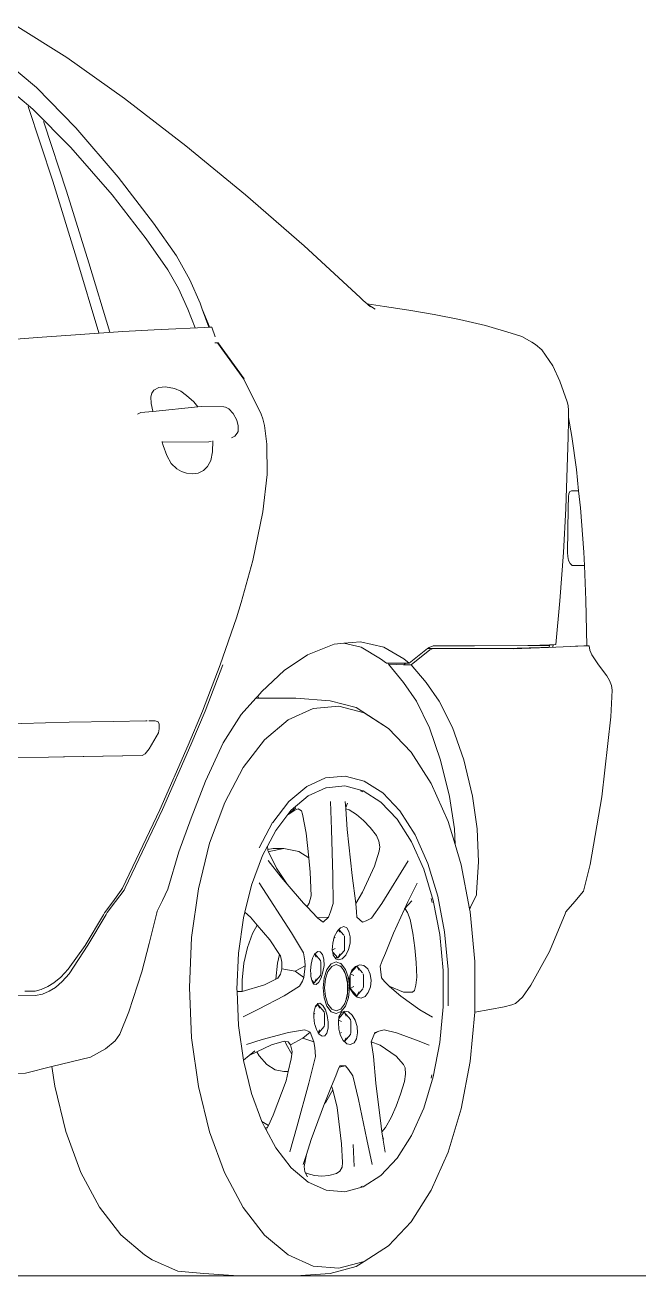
# Model space of a CAD drawing. Header units: inches. Extents: x 1944 to 3775, y -462 to 1299.
# Drawn here: x 3375.5 to 3403.1, y 1212.1 to 1268.3 of the extents above; entities that cross this region are included whole.
import ezdxf

# ---------------------------------------------------------------- set-up
doc = ezdxf.new("R2010")
doc.units = ezdxf.units.IN
doc.header["$MEASUREMENT"] = 0
doc.layers.add('CAR', color=173, linetype='Continuous', lineweight=13)

# ---------------------------------------------------------------- blocks, each defined once
blk = doc.blocks.new('A$C40BF4DA2')
at = {"layer": 'CAR'}
for p, q in [((7.714, 54.781), (10.038, 56.247)), ((5.116, 52.941), (7.714, 54.781)), ((10.54, 54.666), (9.08, 53.433)), ((9.234, 52.461), (10.586, 53.603)), ((2.36, 50.819), (5.116, 52.941)), ((9.08, 53.433), (7.303, 51.623)), ((7.528, 50.738), (9.234, 52.461)), ((8.338, 49.22), (9.447, 52.585)), ((8.734, 51.83), (7.724, 48.774)), ((8.759, 51.908), (8.734, 51.83)), ((7.303, 51.623), (5.397, 49.401)), ((-0.315, 48.617), (2.36, 50.819)), ((5.679, 48.607), (7.528, 50.738)), ((5.397, 49.401), (3.814, 47.336)), ((7.273, 45.766), (8.338, 49.22)), ((-2.954, 46.319), (-0.315, 48.617)), ((4.147, 46.629), (5.679, 48.607)), ((7.724, 48.774), (6.716, 45.561)), ((3.814, 47.336), (2.788, 45.876)), ((-5.481, 43.991), (-2.954, 46.319)), ((3.165, 45.237), (4.147, 46.629)), ((2.788, 45.876), (2.184, 44.793)), ((6.276, 42.399), (7.273, 45.766)), ((2.697, 44.397), (3.165, 45.237)), ((6.716, 45.561), (5.782, 42.433)), ((2.184, 44.793), (1.725, 43.735)), ((-5.611, 43.862), (-5.481, 43.991)), ((2.276, 43.473), (2.697, 44.397)), ((-7.666, 43.425), (-8.795, 43.235)), ((-6.573, 43.591), (-7.666, 43.425)), ((-5.79, 43.705), (-6.573, 43.591)), ((-6.155, 43.475), (-5.813, 43.684)), ((-5.813, 43.684), (-5.941, 43.572)), ((-5.79, 43.705), (-5.813, 43.684)), ((-5.611, 43.862), (-5.79, 43.705)), ((1.625, 43.465), (1.327, 42.66)), ((1.357, 42.831), (1.625, 43.465)), ((1.725, 43.735), (1.625, 43.465)), ((1.942, 42.631), (2.276, 43.473)), ((-9.946, 43.009), (-11.107, 42.734)), ((-8.795, 43.235), (-9.946, 43.009)), ((1.291, 42.66), (1.357, 42.831)), ((-12.741, 42.236), (-13.189, 41.993)), ((-12.264, 42.395), (-12.741, 42.236)), ((-11.107, 42.734), (-12.264, 42.395)), ((1.194, 42.662), (1.045, 42.232)), ((1.267, 42.662), (1.194, 42.662)), ((3.783, 42.54), (1.194, 42.662)), ((5.189, 42.467), (3.783, 42.54)), ((9.031, 42.198), (5.189, 42.467)), ((9.031, 42.198), (19.239, 41.401)), ((-13.645, 41.64), (-14.137, 40.92)), ((-13.645, 41.64), (-13.352, 41.879)), ((-13.189, 41.993), (-13.352, 41.879)), ((0.93, 41.972), (-0.259, 40.335)), ((0.942, 41.964), (-0.247, 40.326)), ((0.982, 41.964), (0.942, 41.964)), ((1.061, 41.964), (0.982, 41.964)), ((-14.137, 40.92), (-14.446, 40.231)), ((-14.446, 40.231), (-14.782, 39.306)), ((-0.247, 40.326), (-1.021, 38.756)), ((2.876, 39.91), (3.279, 39.979)), ((3.279, 39.979), (3.575, 39.947)), ((3.575, 39.947), (3.795, 39.827)), ((2.002, 39.3), (2.328, 39.592)), ((2.328, 39.592), (2.591, 39.777)), ((2.591, 39.777), (2.876, 39.91)), ((3.795, 39.827), (3.887, 39.689)), ((3.887, 39.689), (3.938, 39.522)), ((3.938, 39.522), (3.925, 39.224)), ((-14.826, 39.134), (-14.835, 38.917)), ((-14.835, 38.917), (-14.833, 38.605)), ((-14.826, 39.134), (-14.782, 39.306)), ((0.237, 38.786), (0.423, 38.993)), ((0.423, 38.993), (0.579, 39.062)), ((0.651, 39.076), (0.579, 39.062)), ((0.651, 39.076), (1.649, 39.096)), ((1.649, 39.096), (1.816, 39.079)), ((1.816, 39.079), (2.002, 39.3)), ((1.816, 39.079), (3.843, 38.876)), ((3.847, 38.888), (3.843, 38.876)), ((3.843, 38.876), (4.387, 38.821)), ((3.925, 39.224), (3.847, 38.888)), ((4.528, 38.754), (4.387, 38.821)), ((-14.833, 38.605), (-14.995, 37.746)), ((-14.833, 38.605), (-14.832, 38.443)), ((-14.832, 38.443), (-14.819, 37.725)), ((-1.103, 38.546), (-1.18, 38.234)), ((-1.021, 38.756), (-1.103, 38.546)), ((0.009, 38.224), (0.077, 38.473)), ((0.077, 38.473), (0.237, 38.786)), ((-14.995, 37.746), (-15.194, 36.265)), ((-14.819, 37.725), (-14.717, 34.509)), ((-1.18, 38.234), (-1.284, 37.4)), ((0.011, 37.972), (0.009, 38.224)), ((0.049, 37.901), (0.011, 37.972)), ((0.162, 37.762), (0.049, 37.901)), ((0.308, 37.692), (0.162, 37.762)), ((-1.284, 37.4), (-1.289, 36.035)), ((1.163, 37.06), (1.154, 37.556)), ((1.229, 37.525), (1.323, 37.511)), ((1.323, 37.511), (3.425, 37.489)), ((3.388, 37.339), (3.218, 36.884)), ((3.425, 37.489), (3.388, 37.339)), ((3.431, 37.515), (3.425, 37.489)), ((1.233, 36.673), (1.163, 37.06)), ((1.383, 36.391), (1.233, 36.673)), ((3.218, 36.884), (3.015, 36.536)), ((-15.194, 36.265), (-15.292, 35.307)), ((-1.289, 36.035), (-1.105, 34.36)), ((1.566, 36.217), (1.383, 36.391)), ((1.807, 36.1), (1.566, 36.217)), ((2.042, 36.065), (1.807, 36.1)), ((2.326, 36.103), (2.042, 36.065)), ((2.56, 36.165), (2.326, 36.103)), ((2.774, 36.294), (2.56, 36.165)), ((3.015, 36.536), (2.774, 36.294)), ((-15.292, 35.307), (-15.371, 34.534)), ((-15.219, 35.304), (-15.292, 35.307)), ((-14.974, 35.302), (-15.219, 35.304)), ((-14.905, 35.272), (-14.974, 35.302)), ((-14.86, 35.169), (-14.905, 35.272)), ((-14.839, 35.046), (-14.86, 35.169)), ((-14.827, 34.515), (-14.839, 35.046)), ((-15.371, 34.534), (-15.534, 32.551)), ((-14.801, 32.532), (-14.827, 34.515)), ((-14.717, 34.509), (-14.621, 32.526)), ((-1.105, 34.36), (-0.643, 32.171)), ((-15.534, 32.551), (-15.556, 31.946)), ((-14.91, 32.035), (-14.846, 32.175)), ((-14.846, 32.175), (-14.809, 32.35)), ((-14.809, 32.35), (-14.801, 32.532)), ((-14.621, 32.526), (-14.452, 30.359)), ((-0.643, 32.171), (-0.12, 30.283)), ((-15.556, 31.946), (-15.615, 30.384)), ((-15.556, 31.946), (-15.427, 31.943)), ((-15.427, 31.943), (-15.087, 31.94)), ((-15.087, 31.94), (-14.999, 31.95)), ((-14.999, 31.95), (-14.91, 32.035)), ((-15.659, 28.336), (-15.615, 30.384)), ((-14.452, 30.359), (-14.275, 28.387)), ((-0.12, 30.283), (0.088, 29.594)), ((0.088, 29.594), (0.817, 27.472)), ((-15.804, 28.13), (-15.888, 27.927)), ((-15.768, 28.334), (-15.804, 28.13)), ((-15.768, 28.334), (-15.659, 28.336)), ((-15.642, 28.325), (-15.768, 28.334)), ((-15.768, 28.334), (-15.607, 28.33)), ((-15.659, 28.334), (-15.659, 28.336)), ((-15.659, 28.334), (-15.607, 28.33)), ((-15.26, 28.313), (-15.642, 28.325)), ((-15.607, 28.33), (-15.532, 28.325)), ((-15.532, 28.325), (-15.151, 28.313)), ((-13.943, 28.263), (-15.26, 28.313)), ((-15.151, 28.313), (-14.923, 28.303)), ((-14.275, 28.387), (-14.147, 28.383)), ((-14.136, 28.277), (-14.147, 28.383)), ((-14.147, 28.383), (-13.982, 28.378)), ((-14.136, 28.274), (-14.136, 28.277)), ((-13.979, 28.351), (-13.982, 28.378)), ((-13.982, 28.378), (-13.122, 28.353)), ((-13.979, 28.351), (-13.823, 28.352)), ((-13.979, 28.347), (-13.979, 28.351)), ((-13.885, 28.347), (-13.979, 28.347)), ((-13.972, 28.273), (-13.979, 28.347)), ((-13.598, 28.26), (-13.972, 28.273)), ((-13.971, 28.271), (-13.972, 28.273)), ((-12.351, 28.204), (-13.943, 28.263)), ((-13.122, 28.353), (-13.885, 28.347)), ((-13.823, 28.352), (-13.348, 28.353)), ((-12, 28.207), (-13.598, 28.26)), ((-13.348, 28.353), (-13.306, 28.353)), ((-13.306, 28.353), (-13.122, 28.353)), ((-13.122, 28.353), (-13.013, 28.35)), ((-13.013, 28.35), (-10.608, 28.335)), ((-11.251, 28.211), (-12.351, 28.204)), ((-11.251, 28.211), (-12, 28.207)), ((-10.608, 28.215), (-11.251, 28.211)), ((-10.608, 28.335), (-8.759, 28.327)), ((-8.759, 28.207), (-10.608, 28.215)), ((-10.26, 28.215), (-10.608, 28.215)), ((-8.507, 28.211), (-10.26, 28.215)), ((-8.759, 28.327), (-8.57, 28.261)), ((-8.602, 28.157), (-8.759, 28.207)), ((-7.764, 27.477), (-8.602, 28.157)), ((-8.57, 28.261), (-8.507, 28.211)), ((-8.507, 28.211), (-7.67, 27.556)), ((-7.434, 27.75), (-6.534, 28.268)), ((-6.534, 28.268), (-5.487, 28.514)), ((-6.392, 27.754), (-5.513, 28.271)), ((-5.513, 28.271), (-4.741, 28.446)), ((-5.487, 28.514), (-4.741, 28.446)), ((-4.741, 28.446), (-4.309, 28.407)), ((-4.309, 28.407), (-3.108, 27.925)), ((-16.188, 27.477), (-15.888, 27.927)), ((-7.67, 27.556), (-7.434, 27.75)), ((-6.654, 27.555), (-6.392, 27.754)), ((-3.108, 27.925), (-2.056, 27.216)), ((-16.559, 26.982), (-16.188, 27.477)), ((-8.448, 26.678), (-7.764, 27.477)), ((-7.432, 27.485), (-7.764, 27.477)), ((-7.764, 27.477), (-7.419, 27.475)), ((-7.67, 27.556), (-7.517, 27.556)), ((-7.503, 27.545), (-7.517, 27.556)), ((-7.517, 27.556), (-7.491, 27.556)), ((-7.491, 27.556), (-7.503, 27.545)), ((-7.432, 27.485), (-7.503, 27.545)), ((-7.491, 27.556), (-6.654, 27.555)), ((-6.745, 27.504), (-7.432, 27.485)), ((-7.419, 27.475), (-7.424, 27.479)), ((-7.419, 26.686), (-6.745, 27.504)), ((-2.056, 27.216), (-1.05, 26.274)), ((1.487, 25.397), (0.695, 27.48)), ((0.817, 27.472), (1.609, 25.389)), ((-16.775, 26.553), (-16.807, 26.337)), ((-16.688, 26.767), (-16.775, 26.553)), ((-16.559, 26.982), (-16.688, 26.767)), ((-9.022, 25.842), (-8.448, 26.678)), ((-8.004, 25.848), (-7.419, 26.686)), ((-16.807, 26.337), (-16.74, 25.144)), ((-4.126, 25.859), (-2.58, 25.972)), ((-2.58, 25.972), (-0.923, 25.974)), ((-1.05, 26.274), (-0.87, 26.072)), ((-0.923, 25.974), (-0.87, 26.072)), ((-0.923, 25.974), (-0.783, 25.975)), ((-0.87, 26.072), (-0.783, 25.975)), ((-0.783, 25.975), (-0.13, 25.244)), ((-9.62, 24.659), (-9.022, 25.842)), ((-8.596, 24.651), (-8.004, 25.848)), ((-6.751, 24.62), (-5.655, 25.317)), ((-5.289, 25.552), (-6.406, 24.841)), ((-5.655, 25.317), (-4.513, 25.618)), ((-4.126, 25.859), (-5.289, 25.552)), ((-4.513, 25.618), (-3.362, 25.513)), ((-3.362, 25.513), (-2.238, 25.006)), ((2.132, 23.877), (1.487, 25.397)), ((1.609, 25.389), (2.254, 23.869)), ((-16.33, 21.539), (-16.74, 25.144)), ((-6.751, 24.62), (-6.406, 24.841)), ((-2.238, 25.006), (-1.179, 24.111)), ((-0.13, 25.244), (0.688, 23.974)), ((3.609, 24.919), (3.561, 24.808)), ((3.561, 24.808), (3.562, 24.604)), ((3.738, 24.956), (3.609, 24.919)), ((3.797, 24.958), (3.738, 24.956)), ((3.912, 24.958), (3.797, 24.958)), ((3.912, 24.958), (4.03, 24.958)), ((4.151, 24.958), (4.099, 24.959)), ((4.151, 24.958), (4.154, 24.958)), ((5.614, 24.935), (4.154, 24.958)), ((7.603, 24.903), (5.614, 24.935)), ((12.521, 24.765), (7.603, 24.903)), ((-10.136, 23.209), (-9.62, 24.659)), ((-9.088, 23.193), (-8.596, 24.651)), ((-7.766, 23.548), (-6.751, 24.62)), ((3.562, 24.604), (3.596, 24.427)), ((3.596, 24.427), (4.008, 23.699)), ((-1.179, 24.111), (-0.217, 22.86)), ((0.688, 23.974), (1.479, 22.252)), ((3.411, 20.966), (2.132, 23.877)), ((2.254, 23.869), (3.533, 20.957)), ((4.008, 23.699), (4.185, 23.47)), ((-10.528, 21.565), (-10.136, 23.209)), ((-9.485, 21.555), (-9.088, 23.193)), ((-8.666, 22.137), (-7.766, 23.548)), ((4.185, 23.47), (4.326, 23.402)), ((4.326, 23.402), (7.809, 23.348)), ((4.326, 23.402), (7.86, 23.346)), ((7.809, 23.348), (10.707, 23.288)), ((-0.217, 22.86), (0.616, 21.29)), ((-9.424, 20.431), (-8.666, 22.137)), ((-5.658, 22.248), (-6.488, 21.72)), ((-4.793, 22.475), (-5.658, 22.248)), ((-4.783, 22.03), (-5.608, 21.813)), ((-3.922, 22.395), (-4.793, 22.475)), ((-3.952, 21.954), (-4.783, 22.03)), ((-3.925, 21.942), (-3.952, 21.954)), ((-3.141, 21.587), (-3.925, 21.942)), ((-3.071, 22.01), (-3.922, 22.395)), ((-2.268, 21.332), (-3.071, 22.01)), ((1.479, 22.252), (2.126, 20.586)), ((-15.808, 18.494), (-16.33, 21.539)), ((-10.73, 20.111), (-10.528, 21.565)), ((-9.709, 20.097), (-9.485, 21.555)), ((-6.488, 21.72), (-7.257, 20.909)), ((-5.608, 21.813), (-6.399, 21.31)), ((-5.485, 21.816), (-5.588, 21.771)), ((-2.375, 20.94), (-3.141, 21.587)), ((-7.257, 20.909), (-7.939, 19.84)), ((-6.399, 21.31), (-7.132, 20.536)), ((-5.306, 20.753), (-4.987, 20.954)), ((-4.987, 20.954), (-4.825, 20.998)), ((-4.907, 21.261), (-4.827, 21.069)), ((-4.892, 20.069), (-4.825, 20.998)), ((-4.827, 21.069), (-4.824, 21.014)), ((-4.825, 20.998), (-4.824, 21.014)), ((-4.824, 21.014), (-4.8, 21.34)), ((-4.145, 21.338), (-4.18, 20.067)), ((-2.889, 20.757), (-2.831, 20.919)), ((-2.831, 20.919), (-2.694, 21.005)), ((-2.694, 21.005), (-2.54, 20.948)), ((-2.581, 21.05), (-2.236, 20.754)), ((-2.54, 20.948), (-2.236, 20.754)), ((-2.225, 20.745), (-2.375, 20.94)), ((-1.545, 20.391), (-2.268, 21.332)), ((0.616, 21.29), (1.294, 19.454)), ((5.092, 17.448), (3.411, 20.966)), ((3.533, 20.957), (5.214, 17.44)), ((-9.74, 19.393), (-9.424, 20.431)), ((-7.132, 20.536), (-7.783, 19.518)), ((-5.925, 20.166), (-5.622, 20.483)), ((-5.622, 20.483), (-5.306, 20.753)), ((-3.04, 19.908), (-2.889, 20.757)), ((-2.236, 20.754), (-2.225, 20.745)), ((-1.681, 20.036), (-2.225, 20.745)), ((-1.54, 20.384), (-1.545, 20.391)), ((-0.94, 19.253), (-1.54, 20.384)), ((2.126, 20.586), (2.67, 19.073)), ((-10.795, 18.619), (-10.73, 20.111)), ((-9.74, 19.393), (-9.709, 20.097)), ((-7.939, 19.84), (-8.514, 18.549)), ((-6.313, 19.556), (-6.205, 19.801)), ((-6.205, 19.801), (-5.925, 20.166)), ((-5.112, 18.003), (-4.892, 20.069)), ((-4.18, 20.067), (-4.251, 18)), ((-3.16, 18.805), (-3.04, 19.908)), ((-1.303, 19.324), (-1.681, 20.036)), ((-10.015, 18.486), (-9.74, 19.393)), ((-7.783, 19.518), (-8.33, 18.287)), ((-6.364, 19.295), (-6.313, 19.556)), ((-6.333, 19.097), (-6.364, 19.295)), ((-2.714, 19.088), (-2.047, 19.224)), ((-2.047, 19.224), (-1.38, 19.084)), ((-1.56, 19.224), (-2.047, 19.224)), ((-1.318, 19.173), (-1.56, 19.224)), ((-1.322, 19.131), (-1.354, 19.066)), ((-1.318, 19.173), (-1.322, 19.131)), ((-1.303, 19.324), (-1.318, 19.173)), ((-1.079, 18.902), (-1.303, 19.324)), ((1.294, 19.454), (1.794, 17.409)), ((-10.705, 17.226), (-10.795, 18.619)), ((-6.444, 16.742), (-7.627, 18.663)), ((-6.111, 18.422), (-6.333, 19.097)), ((-3.23, 18.152), (-3.16, 18.805)), ((-3.16, 18.805), (-2.714, 19.088)), ((-1.923, 17.932), (-1.338, 18.683)), ((-1.354, 19.066), (-1.711, 18.335)), ((-1.38, 19.084), (-1.354, 19.066)), ((-0.59, 17.576), (-1.079, 18.902)), ((2.67, 19.073), (3.171, 17.392)), ((-15.808, 18.494), (-15.518, 17.303)), ((-10.394, 16.502), (-10.015, 18.486)), ((-8.514, 18.549), (-8.961, 17.076)), ((-8.33, 18.287), (-8.757, 16.882)), ((-5.584, 17.254), (-6.111, 18.422)), ((-5.281, 16.751), (-5.112, 18.003)), ((-4.251, 18), (-4.262, 16.747)), ((-3.277, 17.087), (-3.23, 18.152)), ((-1.711, 18.335), (-2.198, 17.611)), ((-7.61, 16.818), (-8.035, 17.654)), ((-2.933, 16.754), (-2.198, 17.611)), ((-2.393, 15.432), (-0.927, 17.678)), ((-2.198, 17.611), (-1.923, 17.932)), ((-0.291, 16.351), (-0.59, 17.576)), ((5.14, 17.35), (5.092, 17.448)), ((5.214, 17.44), (5.262, 17.342)), ((-15.518, 17.303), (-15.125, 16.832)), ((-10.699, 17.132), (-10.705, 17.226)), ((-10.433, 16.579), (-10.699, 17.132)), ((-8.961, 17.076), (-9.268, 15.47)), ((-8.757, 16.882), (-9.05, 15.35)), ((-8.66, 16.964), (-8.703, 16.79)), ((-8.66, 16.964), (-8.658, 16.967)), ((-5.281, 16.751), (-5.584, 17.254)), ((-3.185, 16.764), (-3.277, 17.087)), ((1.794, 17.409), (2.101, 15.223)), ((3.171, 17.392), (3.418, 16.885)), ((3.418, 16.885), (3.649, 16.403)), ((5.519, 16.837), (5.14, 17.35)), ((5.262, 17.342), (5.64, 16.828)), ((-15.125, 16.832), (-14.722, 16.364)), ((-14.689, 16.281), (-14.722, 16.364)), ((-10.626, 14.134), (-10.42, 16.364)), ((-10.394, 16.502), (-10.433, 16.579)), ((-10.42, 16.364), (-10.394, 16.502)), ((-7.8, 16.866), (-7.472, 16.5)), ((-7.727, 16.032), (-7.609, 16.348)), ((-7.46, 16.486), (-7.61, 16.818)), ((-7.609, 16.348), (-7.492, 16.501)), ((-7.492, 16.501), (-7.472, 16.5)), ((-7.472, 16.5), (-7.46, 16.486)), ((-6.979, 15.417), (-7.46, 16.486)), ((-6.444, 16.742), (-5.986, 16.083)), ((-5.329, 16.139), (-5.31, 16.371)), ((-5.31, 16.371), (-5.281, 16.751)), ((-4.262, 16.747), (-4.138, 16.367)), ((-4.138, 16.367), (-4.047, 16.134)), ((-3.556, 16.104), (-3.088, 16.591)), ((-3.112, 16.635), (-3.185, 16.764)), ((-3.047, 16.635), (-3.112, 16.635)), ((-3.088, 16.591), (-3.112, 16.635)), ((-3.088, 16.591), (-3.047, 16.635)), ((-3.047, 16.635), (-2.933, 16.754)), ((-0.545, 16.134), (-0.291, 16.351)), ((-0.229, 16.099), (-0.291, 16.351)), ((3.649, 16.403), (3.671, 16.324)), ((3.671, 16.324), (4.014, 14.948)), ((5.898, 16.335), (5.519, 16.837)), ((5.64, 16.828), (6.02, 16.327)), ((5.942, 16.252), (5.898, 16.335)), ((6.02, 16.327), (6.064, 16.244)), ((-13.979, 14.593), (-14.689, 16.281)), ((-7.845, 15.414), (-7.727, 16.032)), ((-5.986, 16.083), (-5.74, 15.964)), ((-5.74, 15.964), (-5.577, 15.904)), ((-5.577, 15.904), (-5.329, 16.139)), ((-4.047, 16.134), (-3.556, 16.104)), ((-4.047, 16.134), (-3.81, 15.91)), ((-3.695, 15.99), (-3.81, 15.91)), ((-3.81, 15.91), (-3.719, 15.971)), ((-3.719, 15.971), (-3.695, 15.99)), ((-3.695, 15.99), (-3.568, 16.091)), ((-3.568, 16.091), (-3.556, 16.104)), ((-1.413, 15.11), (-0.851, 15.773)), ((-0.851, 15.773), (-0.545, 16.134)), ((-0.641, 15.399), (-0.851, 15.773)), ((-0.008, 14.52), (-0.229, 16.099)), ((6.77, 14.868), (5.942, 16.252)), ((6.064, 16.244), (6.892, 14.86)), ((-9.268, 15.47), (-9.424, 13.78)), ((-9.05, 15.35), (-9.198, 13.74)), ((-7.933, 14.76), (-7.845, 15.414)), ((-6.619, 14.515), (-6.979, 15.417)), ((-4.968, 15.49), (-5.026, 15.246)), ((-5.026, 15.246), (-5.022, 14.959)), ((-4.872, 15.652), (-4.968, 15.49)), ((-4.734, 15.708), (-4.872, 15.652)), ((-4.765, 15.288), (-4.774, 15.207)), ((-4.774, 14.72), (-4.774, 15.207)), ((-4.517, 15.577), (-4.742, 15.322)), ((-4.584, 15.651), (-4.734, 15.708)), ((-4.517, 15.577), (-4.584, 15.651)), ((-4.504, 15.562), (-4.56, 15.45)), ((-4.504, 15.562), (-4.517, 15.577)), ((-4.436, 15.488), (-4.504, 15.562)), ((-4.309, 15.244), (-4.436, 15.488)), ((-4.305, 15.227), (-4.345, 15.206)), ((-4.305, 15.227), (-4.309, 15.244)), ((-4.239, 14.957), (-4.305, 15.227)), ((-2.393, 15.432), (-2.929, 14.527)), ((-0.409, 14.769), (-0.641, 15.399)), ((2.101, 15.223), (2.204, 12.964)), ((-7.995, 14.095), (-7.933, 14.76)), ((-5.022, 14.959), (-4.957, 14.672)), ((-4.957, 14.672), (-4.837, 14.428)), ((-4.764, 14.631), (-4.774, 14.72)), ((-4.764, 14.631), (-4.472, 14.298)), ((-4.222, 14.653), (-4.345, 14.719)), ((-4.24, 14.56), (-4.222, 14.653)), ((-4.219, 14.669), (-4.239, 14.957)), ((-4.222, 14.653), (-4.219, 14.669)), ((-1.847, 14.457), (-1.413, 15.11)), ((-0.248, 14.058), (-0.409, 14.769)), ((4.014, 14.948), (4.338, 13.676)), ((7.603, 13.586), (6.77, 14.868)), ((6.892, 14.86), (7.649, 13.786)), ((-13.979, 14.593), (-13.147, 13.067)), ((-10.625, 11.866), (-10.626, 14.134)), ((-8.023, 13.437), (-7.995, 14.095)), ((-6.468, 14.161), (-6.619, 14.515)), ((-6.374, 13.931), (-6.468, 14.161)), ((-4.837, 14.428), (-4.661, 14.265)), ((-4.661, 14.265), (-4.503, 14.207)), ((-4.627, 14.034), (-4.401, 14.122)), ((-4.592, 14.063), (-4.627, 14.034)), ((-4.56, 14.476), (-4.472, 14.298)), ((-4.503, 14.207), (-4.369, 14.264)), ((-4.472, 14.298), (-4.24, 14.56)), ((-4.347, 14.298), (-4.472, 14.298)), ((-4.401, 14.122), (-4.174, 14.033)), ((-4.369, 14.264), (-4.347, 14.298)), ((-4.347, 14.298), (-4.265, 14.426)), ((-4.265, 14.426), (-4.24, 14.56)), ((-3.839, 14.237), (-3.853, 13.961)), ((-3.775, 14.452), (-3.839, 14.237)), ((-3.673, 14.576), (-3.775, 14.452)), ((-3.695, 14.182), (-3.705, 14.092)), ((-3.705, 13.605), (-3.705, 14.092)), ((-3.433, 14.479), (-3.695, 14.182)), ((-3.577, 14.589), (-3.673, 14.576)), ((-3.437, 14.488), (-3.577, 14.589)), ((-3.426, 14.466), (-3.491, 14.335)), ((-3.433, 14.479), (-3.437, 14.488)), ((-3.426, 14.466), (-3.433, 14.479)), ((-3.336, 14.29), (-3.426, 14.466)), ((-3.268, 14.025), (-3.336, 14.29)), ((-2.984, 14.173), (-3.006, 13.942)), ((-2.929, 14.527), (-2.984, 14.173)), ((-1.95, 14.104), (-1.895, 14.386)), ((-1.948, 13.807), (-1.95, 14.104)), ((-1.895, 14.386), (-1.847, 14.457)), ((-1.847, 14.457), (-1.757, 14.056)), ((0.067, 12.889), (-0.008, 14.52)), ((-9.424, 12.14), (-9.424, 13.78)), ((-9.198, 13.74), (-9.198, 12.102)), ((-6.434, 13.403), (-6.374, 13.931)), ((-5.927, 13.572), (-5.969, 13.289)), ((-5.813, 13.806), (-5.927, 13.572)), ((-5.64, 13.954), (-5.813, 13.806)), ((-5.452, 13.994), (-5.64, 13.954)), ((-5.613, 13.581), (-5.621, 13.503)), ((-5.621, 13.016), (-5.621, 13.503)), ((-5.322, 13.921), (-5.582, 13.627)), ((-5.259, 13.92), (-5.452, 13.994)), ((-5.32, 13.923), (-5.407, 13.746)), ((-5.062, 13.631), (-5.318, 13.923)), ((-5.246, 13.904), (-5.259, 13.92)), ((-5.104, 13.743), (-5.246, 13.904)), ((-5.043, 13.582), (-5.193, 13.502)), ((-5.062, 13.631), (-5.104, 13.743)), ((-5.043, 13.582), (-5.062, 13.631)), ((-5.026, 13.538), (-5.043, 13.582)), ((-5.026, 12.926), (-5.026, 13.538)), ((-5.008, 13.49), (-5.026, 13.538)), ((-4.947, 13.405), (-4.819, 13.783)), ((-4.909, 13.162), (-4.834, 13.512)), ((-4.775, 13.696), (-4.89, 13.358)), ((-4.819, 13.783), (-4.627, 14.034)), ((-4.803, 13.597), (-4.745, 13.709)), ((-4.603, 13.921), (-4.775, 13.696)), ((-4.745, 13.709), (-4.743, 13.715)), ((-4.743, 13.715), (-4.74, 13.72)), ((-4.74, 13.72), (-4.718, 13.762)), ((-4.577, 13.931), (-4.603, 13.921)), ((-4.596, 13.915), (-4.577, 13.931)), ((-4.401, 13.999), (-4.577, 13.931)), ((-4.198, 13.919), (-4.401, 13.999)), ((-4.026, 13.693), (-4.198, 13.919)), ((-4.174, 14.033), (-3.982, 13.78)), ((-3.912, 13.355), (-4.026, 13.693)), ((-3.982, 13.78), (-3.854, 13.402)), ((-3.853, 13.961), (-3.802, 13.669)), ((-3.802, 13.669), (-3.718, 13.403)), ((-3.695, 13.516), (-3.705, 13.605)), ((-3.695, 13.516), (-3.403, 13.183)), ((-3.25, 13.59), (-3.276, 13.604)), ((-3.237, 13.732), (-3.268, 14.025)), ((-3.262, 13.457), (-3.25, 13.59)), ((-3.25, 13.59), (-3.237, 13.732)), ((-3.006, 13.942), (-2.555, 13.699)), ((-3.006, 13.942), (-2.944, 13.414)), ((-2.555, 13.699), (-2.944, 13.414)), ((-2.555, 13.699), (-1.948, 13.807)), ((-1.886, 13.565), (-1.948, 13.807)), ((-1.778, 13.393), (-1.886, 13.565)), ((-1.757, 14.056), (-1.68, 13.343)), ((-0.166, 13.296), (-0.248, 14.058)), ((4.338, 13.676), (4.929, 11.87)), ((7.924, 13.241), (7.603, 13.586)), ((7.649, 13.786), (7.983, 13.441)), ((-13.147, 13.067), (-12.766, 12.538)), ((-7.982, 13.075), (-8.023, 13.437)), ((-7.91, 12.837), (-7.982, 13.075)), ((-6.773, 13.031), (-7.426, 12.763)), ((-7.303, 12.579), (-6.79, 13.013)), ((-6.79, 13.013), (-6.773, 13.031)), ((-6.773, 13.031), (-6.573, 13.244)), ((-6.573, 13.244), (-6.434, 13.403)), ((-5.969, 13.289), (-5.94, 12.999)), ((-5.94, 12.999), (-5.836, 12.746)), ((-5.612, 12.933), (-5.621, 13.016)), ((-5.026, 12.926), (-5.193, 13.015)), ((-5.023, 12.926), (-4.975, 13.2)), ((-4.975, 13.2), (-5.008, 13.49)), ((-4.992, 12.96), (-4.947, 13.405)), ((-4.947, 12.514), (-4.992, 12.96)), ((-4.909, 13.162), (-4.93, 12.96)), ((-4.93, 12.96), (-4.909, 12.756)), ((-4.89, 13.358), (-4.909, 13.162)), ((-4.909, 12.756), (-4.909, 13.162)), ((-3.871, 12.956), (-3.912, 13.355)), ((-3.912, 12.558), (-3.871, 12.956)), ((-3.854, 13.402), (-3.809, 12.956)), ((-3.809, 12.956), (-3.854, 12.51)), ((-3.718, 13.403), (-3.621, 13.205)), ((-3.621, 13.205), (-3.501, 13.105)), ((-3.501, 13.105), (-3.389, 13.118)), ((-3.491, 13.361), (-3.403, 13.183)), ((-3.403, 13.183), (-3.301, 13.298)), ((-3.35, 13.183), (-3.403, 13.183)), ((-3.389, 13.118), (-3.35, 13.183)), ((-3.35, 13.183), (-3.315, 13.241)), ((-3.315, 13.241), (-3.301, 13.298)), ((-3.301, 13.298), (-3.262, 13.457)), ((-2.944, 13.414), (-2.877, 13.256)), ((-2.877, 13.256), (-2.753, 13.026)), ((-2.753, 13.026), (-2.059, 12.596)), ((-1.68, 13.343), (-1.778, 13.393)), ((-1.174, 13.084), (-1.68, 13.343)), ((-0.166, 12.791), (-1.174, 13.084)), ((-0.166, 12.791), (-0.166, 13.296)), ((2.204, 12.964), (2.101, 10.706)), ((8.226, 12.974), (7.924, 13.241)), ((7.983, 13.441), (8.289, 13.174)), ((8.503, 12.809), (8.226, 12.974)), ((8.289, 13.174), (8.562, 13.008)), ((8.562, 13.008), (8.864, 12.876)), ((-12.766, 12.538), (-12.455, 12.253)), ((-8.163, 11.971), (-7.303, 12.579)), ((-7.832, 12.753), (-7.91, 12.837)), ((-7.426, 12.763), (-7.832, 12.753)), ((-5.836, 12.746), (-5.693, 12.569)), ((-5.693, 12.569), (-5.516, 12.495)), ((-5.601, 12.915), (-5.319, 12.594)), ((-5.516, 12.495), (-5.332, 12.535)), ((-5.407, 12.772), (-5.319, 12.594)), ((-5.332, 12.535), (-5.266, 12.594)), ((-5.319, 12.594), (-5.026, 12.926)), ((-5.266, 12.594), (-5.319, 12.594)), ((-5.266, 12.594), (-5.167, 12.683)), ((-5.167, 12.683), (-5.025, 12.916)), ((-5.023, 12.926), (-5.026, 12.926)), ((-5.025, 12.916), (-5.023, 12.926)), ((-4.819, 12.136), (-4.947, 12.514)), ((-4.909, 12.752), (-4.909, 12.756)), ((-4.909, 12.752), (-4.909, 12.735)), ((-4.906, 12.72), (-4.909, 12.735)), ((-4.905, 12.717), (-4.906, 12.72)), ((-4.905, 12.717), (-4.89, 12.561)), ((-4.846, 12.439), (-4.905, 12.717)), ((-4.89, 12.561), (-4.844, 12.426)), ((-4.844, 12.426), (-4.815, 12.34)), ((-4.026, 12.22), (-3.912, 12.558)), ((-3.854, 12.51), (-3.982, 12.133)), ((-2.059, 12.596), (-0.906, 11.995)), ((-0.151, 12.787), (-0.166, 12.791)), ((0.062, 12.784), (-0.151, 12.787)), ((-0.008, 11.258), (0.062, 12.784)), ((0.062, 12.784), (0.067, 12.889)), ((8.808, 12.676), (8.503, 12.809)), ((9.122, 12.606), (8.808, 12.676)), ((8.864, 12.876), (9.135, 12.806)), ((10.106, 12.59), (9.122, 12.606)), ((9.135, 12.806), (9.605, 12.797)), ((-12.455, 12.253), (-12.288, 12.184)), ((-12.288, 12.184), (-11.944, 12.094)), ((-11.944, 12.094), (-11.296, 11.973)), ((-11.296, 11.973), (-10.625, 11.86)), ((-10.625, 11.86), (-10.625, 11.866)), ((-10.419, 9.635), (-10.625, 11.86)), ((-9.198, 12.102), (-9.05, 10.491)), ((-8.722, 11.629), (-8.163, 11.971)), ((-4.945, 11.87), (-5.111, 11.727)), ((-4.754, 11.859), (-5.047, 11.527)), ((-4.777, 11.905), (-4.945, 11.87)), ((-4.754, 11.859), (-4.842, 11.68)), ((-4.627, 11.883), (-4.819, 12.136)), ((-4.815, 12.34), (-4.775, 12.223)), ((-4.775, 12.246), (-4.778, 12.25)), ((-4.621, 11.826), (-4.777, 11.905)), ((-4.775, 12.244), (-4.775, 12.246)), ((-4.751, 12.198), (-4.775, 12.244)), ((-4.775, 12.223), (-4.634, 12.037)), ((-4.511, 11.582), (-4.754, 11.859)), ((-4.712, 11.859), (-4.754, 11.859)), ((-4.634, 12.037), (-4.603, 11.996)), ((-4.59, 11.853), (-4.627, 11.883)), ((-4.401, 11.794), (-4.627, 11.883)), ((-4.516, 11.645), (-4.621, 11.826)), ((-4.603, 11.996), (-4.594, 11.993)), ((-4.594, 11.993), (-4.401, 11.917)), ((-4.401, 11.917), (-4.198, 11.995)), ((-4.174, 11.881), (-4.401, 11.794)), ((-4.198, 11.995), (-4.026, 12.22)), ((-3.982, 12.133), (-4.174, 11.881)), ((-3.912, 11.969), (-3.995, 11.704)), ((-3.789, 12.166), (-3.912, 11.969)), ((-3.857, 11.88), (-3.866, 11.791)), ((-3.564, 12.212), (-3.857, 11.88)), ((-3.661, 12.264), (-3.789, 12.166)), ((-3.566, 12.25), (-3.661, 12.264)), ((-3.564, 12.212), (-3.652, 12.033)), ((-3.536, 12.212), (-3.566, 12.25)), ((-3.458, 12.091), (-3.564, 12.212)), ((-3.536, 12.212), (-3.564, 12.212)), ((-3.468, 12.125), (-3.536, 12.212)), ((-3.458, 12.091), (-3.468, 12.125)), ((-3.404, 11.907), (-3.458, 12.091)), ((-3.398, 11.811), (-3.404, 11.907)), ((-0.906, 11.995), (-0.219, 11.657)), ((4.929, 11.87), (5.325, 10.865)), ((-5.252, 11.497), (-5.332, 11.215)), ((-5.111, 11.727), (-5.252, 11.497)), ((-5.047, 11.527), (-5.056, 11.438)), ((-5.056, 10.951), (-5.056, 11.438)), ((-4.505, 11.502), (-4.628, 11.436)), ((-4.511, 11.582), (-4.516, 11.645)), ((-4.515, 11.099), (-4.496, 11.389)), ((-4.505, 11.502), (-4.511, 11.582)), ((-4.496, 11.389), (-4.505, 11.502)), ((-3.995, 11.704), (-4.039, 11.412)), ((-4.039, 11.412), (-4.037, 11.136)), ((-3.866, 11.304), (-3.866, 11.791)), ((-3.857, 11.215), (-3.866, 11.304)), ((-3.51, 11.074), (-3.432, 11.299)), ((-3.398, 11.811), (-3.438, 11.789)), ((-3.432, 11.299), (-3.438, 11.302)), ((-3.432, 11.299), (-3.418, 11.339)), ((-3.418, 11.339), (-3.386, 11.632)), ((-3.386, 11.632), (-3.398, 11.811)), ((-0.226, 9.702), (-0.008, 11.258)), ((-7.107, 10.928), (-8.001, 10.605)), ((-6.559, 11.059), (-7.107, 10.928)), ((-6.306, 10.999), (-6.559, 11.059)), ((-6.142, 10.945), (-6.306, 10.999)), ((-6.306, 10.999), (-6.124, 10.9)), ((-6.124, 10.9), (-6.142, 10.945)), ((-5.97, 10.524), (-6.124, 10.9)), ((-5.332, 11.215), (-5.359, 10.924)), ((-5.359, 10.924), (-5.311, 10.668)), ((-5.047, 10.862), (-5.056, 10.951)), ((-5.047, 10.862), (-4.765, 10.541)), ((-4.842, 10.706), (-4.762, 10.543)), ((-4.716, 10.586), (-4.591, 10.817)), ((-4.564, 10.915), (-4.628, 10.949)), ((-4.591, 10.817), (-4.564, 10.915)), ((-4.564, 10.915), (-4.515, 11.099)), ((-4.037, 11.136), (-3.978, 10.919)), ((-3.978, 10.919), (-3.888, 10.793)), ((-3.888, 10.793), (-3.764, 10.779)), ((-3.857, 11.215), (-3.6, 10.923)), ((-3.764, 10.779), (-3.628, 10.878)), ((-3.652, 11.06), (-3.592, 10.938)), ((-3.628, 10.878), (-3.6, 10.923)), ((-3.6, 10.923), (-3.592, 10.938)), ((-3.592, 10.938), (-3.51, 11.074)), ((-3.227, 10.955), (-3.398, 10.532)), ((-2.901, 10.688), (-3.398, 10.532)), ((-3.135, 11.009), (-3.227, 10.955)), ((-3.227, 10.955), (-2.901, 10.688)), ((-2.977, 11.071), (-3.135, 11.009)), ((-2.249, 10.944), (-2.977, 11.071)), ((-2.901, 10.688), (-2.341, 10.387)), ((-1.063, 10.627), (-2.249, 10.944)), ((2.101, 10.706), (1.795, 8.521)), ((5.325, 10.865), (5.537, 10.564)), ((-9.05, 10.491), (-8.757, 8.957)), ((-8.001, 10.605), (-8.573, 10.373)), ((-7.085, 9.887), (-6.369, 10.375)), ((-6.369, 10.375), (-5.97, 10.524)), ((-6.067, 9.859), (-6.006, 10.266)), ((-6.006, 10.266), (-5.97, 10.524)), ((-5.311, 10.668), (-5.197, 10.487)), ((-5.197, 10.487), (-5.046, 10.408)), ((-5.046, 10.408), (-4.87, 10.443)), ((-4.87, 10.443), (-4.765, 10.541)), ((-4.765, 10.541), (-4.762, 10.543)), ((-4.762, 10.543), (-4.716, 10.586)), ((-3.433, 10.275), (-3.465, 9.868)), ((-3.398, 10.532), (-3.433, 10.275)), ((-2.411, 10.095), (-2.341, 10.387)), ((-2.15, 10.417), (-2.398, 9.978)), ((-2.341, 10.387), (-2.236, 10.527)), ((-2.236, 10.527), (-2.101, 10.548)), ((-2.101, 10.548), (-2.15, 10.417)), ((-2.101, 10.548), (-2.052, 10.555)), ((-2.052, 10.555), (-1.484, 10.391)), ((-1.484, 10.391), (-0.834, 10.078)), ((-0.364, 10.4), (-1.063, 10.627)), ((-0.745, 10.125), (-0.226, 9.702)), ((5.537, 10.564), (5.973, 10.205)), ((5.973, 10.205), (6.65, 9.831)), ((-10.014, 7.511), (-10.419, 9.635)), ((-7.427, 9.514), (-7.085, 9.887)), ((-6.178, 8.661), (-6.067, 9.859)), ((-3.465, 9.868), (-3.17, 8.671)), ((-2.398, 9.978), (-2.411, 10.095)), ((-2.375, 9.76), (-2.398, 9.978)), ((-2.241, 9.192), (-2.375, 9.76)), ((-1.278, 9.511), (-0.935, 9.899)), ((-0.935, 9.899), (-0.834, 10.078)), ((-0.834, 10.078), (-0.482, 9.908)), ((-0.59, 8.207), (-0.229, 9.681)), ((-0.482, 9.908), (-0.226, 9.702)), ((-0.229, 9.681), (-0.226, 9.702)), ((6.65, 9.831), (8.378, 9.41)), ((-8.701, 9.039), (-8.665, 8.892)), ((-7.509, 9.079), (-7.498, 9.357)), ((-7.466, 8.743), (-7.509, 9.079)), ((-7.498, 9.357), (-7.427, 9.514)), ((-4.947, 9.278), (-5.146, 8.999)), ((-4.811, 9.442), (-4.947, 9.278)), ((-4.534, 9.394), (-4.811, 9.442)), ((-4.553, 9.442), (-4.811, 9.442)), ((-4.534, 9.394), (-4.553, 9.442)), ((-4.488, 9.279), (-4.534, 9.394)), ((-4.383, 9.002), (-4.488, 9.279)), ((-4.191, 8.534), (-4.383, 9.002)), ((-2.241, 9.192), (-2.047, 9.192)), ((-2.142, 8.767), (-2.241, 9.192)), ((-2.047, 9.192), (-1.654, 9.272)), ((-1.654, 9.272), (-1.278, 9.511)), ((8.255, 8.529), (8.378, 9.41)), ((8.378, 9.41), (9.575, 9.118)), ((9.575, 9.118), (12.118, 9.089)), ((-8.757, 8.957), (-8.33, 7.549)), ((-7.294, 8.177), (-7.466, 8.743)), ((-6.414, 6.732), (-6.178, 8.661)), ((-5.146, 8.999), (-5.4, 7.934)), ((-4.24, 8.362), (-4.205, 8.5)), ((-4.205, 8.5), (-4.191, 8.534)), ((-3.946, 7.939), (-4.191, 8.534)), ((-3.17, 8.671), (-2.636, 6.745)), ((-1.57, 7.225), (-2.142, 8.767)), ((1.795, 8.521), (1.295, 6.479)), ((7.755, 6.487), (8.255, 8.529)), ((-7.088, 7.633), (-7.294, 8.177)), ((-5.4, 7.934), (-5.77, 6.131)), ((-4.439, 7.57), (-4.24, 8.362)), ((-3.932, 7.815), (-4.24, 8.362)), ((-3.877, 7.752), (-3.946, 7.939)), ((-1.057, 6.945), (-0.59, 8.207)), ((-9.423, 5.562), (-10.014, 7.511)), ((-8.33, 7.549), (-7.783, 6.314)), ((-6.862, 7.122), (-7.088, 7.633)), ((-4.635, 5.943), (-4.439, 7.57)), ((-3.877, 7.752), (-3.932, 7.815)), ((-3.278, 6.139), (-3.877, 7.752)), ((-6.617, 6.67), (-6.862, 7.122)), ((-1.347, 6.761), (-1.57, 7.225)), ((-1.057, 6.945), (-1.347, 6.761)), ((-1.297, 6.658), (-1.347, 6.761)), ((-1.188, 6.68), (-1.079, 6.884)), ((-1.079, 6.884), (-1.057, 6.945)), ((-7.783, 6.314), (-7.132, 5.291)), ((-6.454, 6.484), (-6.617, 6.67)), ((-6.601, 5.56), (-6.485, 6.287)), ((-6.485, 6.287), (-6.53, 6.146)), ((-6.485, 6.287), (-6.454, 6.484)), ((-6.454, 6.484), (-6.414, 6.732)), ((-2.636, 6.745), (-2.319, 5.574)), ((-1.681, 5.754), (-1.251, 6.562)), ((-1.297, 6.658), (-1.188, 6.68)), ((-1.251, 6.562), (-1.297, 6.658)), ((-1.251, 6.562), (-1.188, 6.68)), ((1.295, 6.479), (0.618, 4.647)), ((7.078, 4.655), (7.755, 6.487)), ((-5.77, 6.131), (-6.009, 5.007)), ((-5.21, 4.914), (-5.157, 5.91)), ((-4.676, 5.097), (-4.635, 5.943)), ((-3.055, 5.458), (-3.278, 6.139)), ((-2.375, 4.855), (-1.681, 5.754)), ((-8.665, 3.853), (-9.423, 5.562)), ((-7.132, 5.291), (-6.399, 4.513)), ((-4.66, 4.896), (-4.676, 5.097)), ((-3.055, 5.458), (-2.956, 4.922)), ((-2.909, 5.017), (-3.055, 5.458)), ((-6.399, 4.513), (-5.608, 4.004)), ((-4.555, 4.705), (-4.66, 4.896)), ((-4.406, 4.602), (-4.555, 4.705)), ((-4.073, 4.516), (-4.406, 4.602)), ((-3.748, 4.493), (-4.073, 4.516)), ((-3.423, 4.518), (-3.748, 4.493)), ((-3.091, 4.607), (-3.423, 4.518)), ((-3.141, 4.214), (-2.375, 4.855)), ((-3.005, 4.65), (-3.104, 4.459)), ((-3.005, 4.65), (-3.091, 4.607)), ((-2.986, 4.686), (-3.005, 4.65)), ((-2.956, 4.922), (-2.986, 4.686)), ((0.618, 4.647), (-0.215, 3.082)), ((6.245, 3.09), (7.078, 4.655)), ((-5.608, 4.004), (-4.783, 3.781)), ((-5.571, 4.036), (-5.506, 4.006)), ((-3.923, 3.865), (-3.141, 4.214)), ((-7.764, 2.436), (-8.665, 3.853)), ((-4.783, 3.781), (-3.952, 3.852)), ((-3.952, 3.852), (-3.923, 3.865)), ((-0.215, 3.082), (-1.177, 1.836)), ((5.283, 1.843), (6.245, 3.09)), ((-6.749, 1.359), (-7.764, 2.436)), ((-1.177, 1.836), (-2.236, 0.947)), ((4.224, 0.955), (5.283, 1.843)), ((-5.653, 0.655), (-6.749, 1.359)), ((-4.511, 0.348), (-5.653, 0.655)), ((-5.653, 0.655), (-5.287, 0.421)), ((-2.236, 0.947), (-3.36, 0.446)), ((3.868, 0.726), (2.724, 0.215)), ((3.868, 0.726), (4.224, 0.955)), ((-5.287, 0.421), (-4.124, 0.108)), ((-3.36, 0.446), (-4.511, 0.348)), ((-4.124, 0.108), (-2.578, -0.003)), ((-2.578, -0.003), (0, 0)), ((0, 0), (1.551, 0.115)), ((2.724, 0.215), (1.551, 0.115))]:
    blk.add_line(p, q, dxfattribs=at)

msp = doc.modelspace()

# ---------------------------------------------------------------- linework, layer by layer
at = {"layer": 'CAR'}
msp.add_line((2001.69, 1212.071), (3554.696, 1212.071), dxfattribs=at)

# ---------------------------------------------------------------- block references
at = {"layer": 'CAR', "xscale": -1}
msp.add_blockref('A$C40BF4DA2', (3385.119, 1212.071), dxfattribs=at)

doc.saveas('drawing.dxf')
